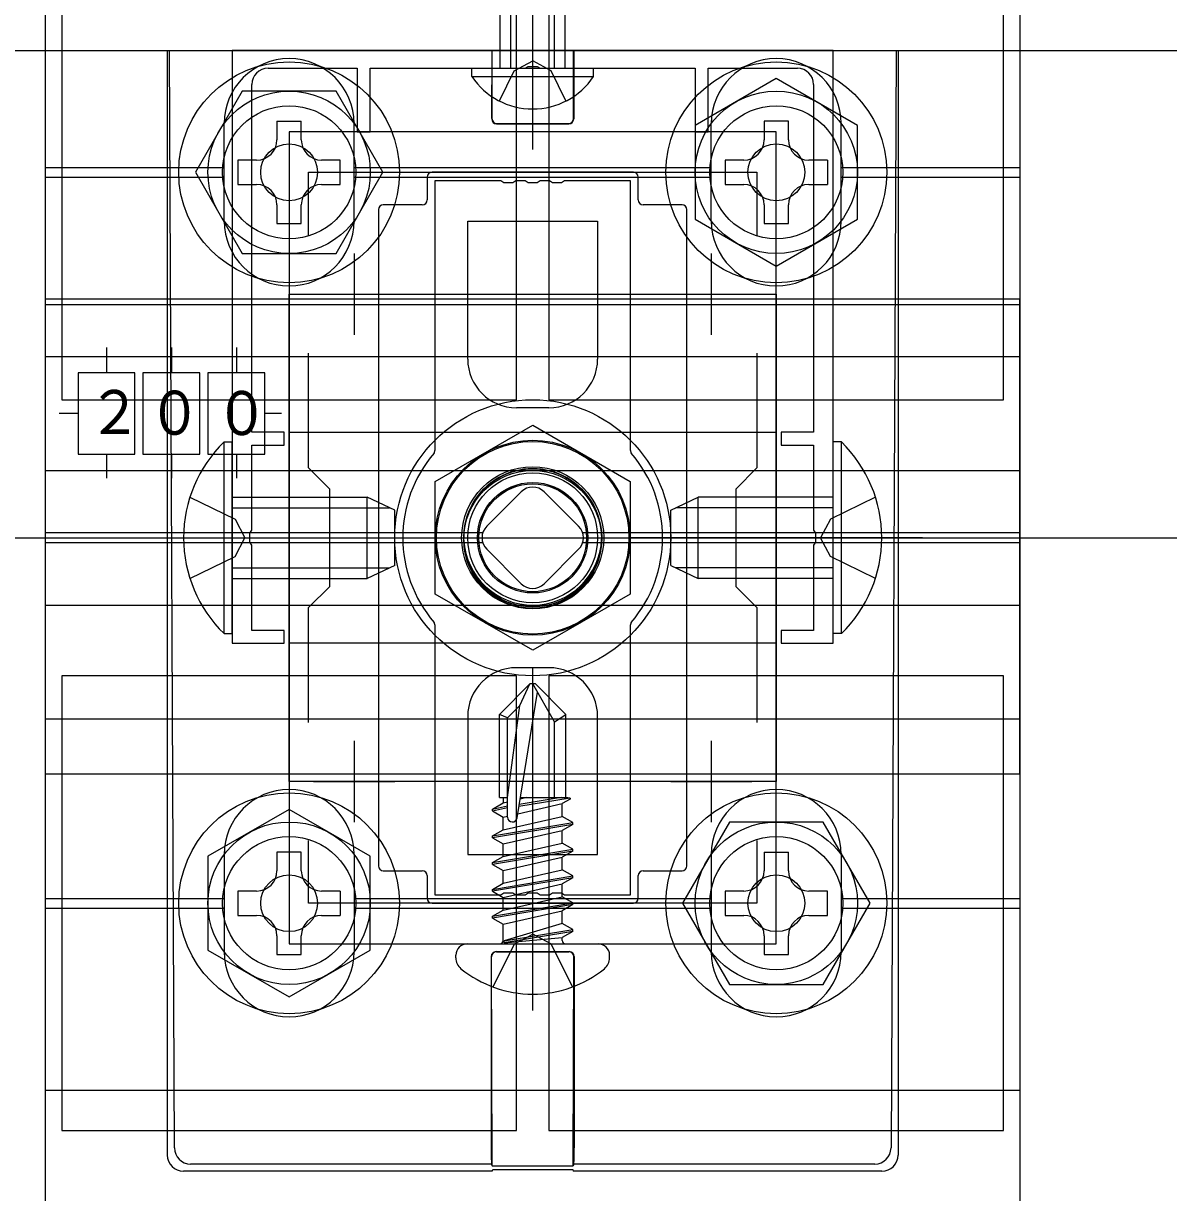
# Model space of a CAD drawing. Units: millimetres, scale not verified. Extents: x -875 to 875, y -1300 to 1292.
# Drawn here: x 365.6 to 436.2, y 827.9 to 899.9 of the extents above; entities that cross this region are included whole.
import ezdxf
from ezdxf.enums import TextEntityAlignment as Align

# ---------------------------------------------------------------- set-up
doc = ezdxf.new("R2010")
doc.units = ezdxf.units.MM
doc.header["$LTSCALE"] = 8
for name, color, linetype in [('0-2_YKK_11', 7, 'Continuous'), ('0-3_YKK_12', 2, 'Continuous'), ('0-4_YKK_13', 4, 'Continuous'), ('0-7_YSS_K', 3, 'Continuous')]:
    doc.layers.add(name, color=color, linetype=linetype)
doc.styles.add('ＭＳ ゴシック', font='')
doc.styles.get('ＭＳ ゴシック').set_extended_font_data('MS Gothic')

msp = doc.modelspace()

# ---------------------------------------------------------------- linework, layer by layer
at = {"layer": '0-2_YKK_11'}
for p, q in [((386, 885.758), (386, 880.758)), ((408, 885.758), (408, 880.758)), ((383.5, 883.258), (388.5, 883.258)), ((405.5, 883.258), (410.5, 883.258)), ((386, 855.758), (386, 850.758)), ((408, 855.758), (408, 850.758)), ((383.5, 853.258), (388.5, 853.258)), ((405.5, 853.258), (410.5, 853.258))]:
    msp.add_line(p, q, dxfattribs=at)
for points in [[(415.5, 898.258), (378.5, 898.258), (378.5, 861.758), (381.7, 861.758), (381.7, 862.558), (379.7, 862.558), (379.7, 867.8), (379.58, 867.983), (379.58, 868.533), (379.7, 868.717), (379.7, 873.958), (381.7, 873.958), (381.7, 874.758), (379.7, 874.758), (379.7, 896.158)], [(414.3, 896.158), (414.3, 874.758), (412.3, 874.758), (412.3, 873.958), (414.3, 873.958), (414.3, 868.717), (414.42, 868.533), (414.42, 867.983), (414.3, 867.8), (414.3, 862.558), (412.3, 862.558), (412.3, 861.758), (415.5, 861.758), (415.5, 898.258)], [(380.7, 897.158), (386.2, 897.158), (386.2, 893.258), (387, 893.258), (387, 897.158), (396.542, 897.158), (396.725, 897.278), (397.275, 897.278), (397.458, 897.158), (407, 897.158), (407, 893.258), (407.8, 893.258), (407.8, 897.158), (413.3, 897.158)], [(383.2, 886.892), (383.2, 890.758), (410.8, 890.758), (410.8, 886.892)], [(383.2, 856.892), (383.2, 863.958), (384.5, 865.258), (384.5, 871.258), (383.2, 872.558), (383.2, 879.625)], [(410.8, 879.625), (410.8, 872.558), (409.5, 871.258), (409.5, 865.258), (410.8, 863.958), (410.8, 856.892)], [(410.8, 849.625), (410.8, 845.758), (383.2, 845.758), (383.2, 849.625)]]:
    msp.add_lwpolyline(points, dxfattribs=at)
msp.add_lwpolyline([(382, 893.258), (382, 843.258), (412, 843.258), (412, 893.258)], close=True, dxfattribs=at)
for centre, start, end in [((380.7, 896.158), 90.00001, 179.99999), ((413.3, 896.158), 0.00001, 89.99999)]:
    msp.add_arc(centre, 1, start, end, dxfattribs=at)
at = {"layer": '0-3_YKK_12'}
msp.add_line((-283, 898.258), (742, 898.258), dxfattribs=at)
msp.add_circle((397, 868.258), 6, dxfattribs=at)
at = {"layer": '0-4_YKK_13'}
for p, q in [((397, 892.158), (397, 907.658)), ((395.654, 897.158), (395.654, 905.067)), ((398.346, 897.158), (398.346, 905.067)), ((399, 897.158), (399, 903.758)), ((374.5, 830.257), (374.5, 898.258)), ((374.934, 830.695), (374.625, 898.258)), ((394.474, 898.258), (394.474, 894.041)), ((394.492, 894.059), (394.496, 898.258)), ((399.508, 894.059), (399.504, 898.258)), ((399.526, 898.258), (399.526, 894.041)), ((419.375, 898.258), (419.066, 830.695)), ((419.5, 898.258), (419.5, 830.257)), ((393.25, 896.649), (393.25, 897.158)), ((393.25, 897.158), (400.75, 897.158)), ((378, 887.758), (378, 893.758)), ((381.25, 893.908), (381.25, 892.758)), ((381.25, 893.908), (382.75, 893.908)), ((382.75, 892.758), (382.75, 893.908)), ((386, 887.758), (386, 893.758)), ((394.774, 893.741), (399.226, 893.741)), ((394.791, 893.758), (399.209, 893.758)), ((408, 887.758), (408, 893.758)), ((412.75, 893.908), (411.25, 893.908)), ((411.25, 893.908), (411.25, 892.758)), ((412.75, 892.758), (412.75, 893.908)), ((416, 887.758), (416, 893.758)), ((378.85, 891.508), (378.85, 890.008)), ((380, 891.508), (378.85, 891.508)), ((385.15, 891.508), (384, 891.508)), ((385.15, 890.008), (385.15, 891.508)), ((410, 891.508), (408.85, 891.508)), ((415.15, 891.508), (414, 891.508)), ((415.15, 891.508), (415.15, 890.008)), ((367, 891.058), (378, 891.058)), ((367, 890.458), (378, 890.458)), ((386, 891.058), (408, 891.058)), ((386, 890.458), (408, 890.458)), ((390.5, 890.458), (390.5, 889.058)), ((403.2, 890.758), (390.8, 890.758)), ((403.5, 889.058), (403.5, 890.458)), ((416, 891.058), (427, 891.058)), ((416, 890.458), (427, 890.458)), ((378.85, 890.008), (380, 890.008)), ((384, 890.008), (385.15, 890.008)), ((414, 890.008), (415.15, 890.008)), ((381.25, 888.758), (381.25, 887.608)), ((387.5, 888.458), (387.5, 848.058)), ((390.2, 888.758), (387.8, 888.758)), ((406.2, 888.758), (403.8, 888.758)), ((406.5, 848.058), (406.5, 888.458)), ((411.25, 888.758), (411.25, 887.608)), ((412.75, 887.608), (412.75, 888.758)), ((411.25, 887.608), (412.75, 887.608)), ((427, 882.618), (427, 882.966)), ((427, 853.728), (427, 882.618)), ((370.75, 879.968), (370.75, 878.408)), ((374.75, 879.968), (374.75, 878.408)), ((378.75, 879.968), (378.75, 878.408)), ((367, 879.408), (427, 879.408)), ((398, 876.258), (396, 876.258)), ((369, 875.908), (367.829, 875.908)), ((381.535, 875.908), (380.5, 875.908)), ((378.5, 862.358), (378.5, 874.158)), ((415.5, 862.358), (415.5, 874.158)), ((370.75, 873.408), (370.75, 871.934)), ((374.75, 873.408), (374.75, 871.934)), ((378.75, 873.408), (378.75, 871.934)), ((367, 872.408), (427, 872.408)), ((394.172, 868.965), (396.293, 871.087)), ((397.707, 871.087), (399.828, 868.965)), ((378.5, 870.758), (386.8, 870.758)), ((388.5, 869.958), (386.8, 870.758)), ((405.5, 869.958), (407.2, 870.758)), ((415.5, 870.758), (407.2, 870.758)), ((378.5, 870.104), (388.19, 870.104)), ((388.5, 866.558), (388.5, 869.958)), ((405.5, 866.558), (405.5, 869.958)), ((415.5, 870.104), (405.81, 870.104)), ((393.925, 868.558), (367, 868.558)), ((373, 868.258), (391, 868.258)), ((427, 868.558), (400.075, 868.558)), ((421, 868.258), (403, 868.258)), ((367, 867.958), (393.925, 867.958)), ((396.293, 865.43), (394.172, 867.551)), ((399.828, 867.551), (397.707, 865.43)), ((400.075, 867.958), (427, 867.958)), ((378.5, 866.413), (388.19, 866.413)), ((388.5, 866.558), (386.8, 865.758)), ((405.5, 866.558), (407.2, 865.758)), ((415.5, 866.413), (405.81, 866.413)), ((367, 864.108), (427, 864.108)), ((377.991, 862.358), (378.5, 862.358)), ((416.009, 862.358), (415.5, 862.358)), ((398, 860.258), (396, 860.258)), ((397, 839.158), (397, 860.26)), ((396.825, 859.258), (394.95, 857.383)), ((396.207, 857.933), (396.825, 859.258)), ((397.175, 859.258), (396.825, 859.258)), ((398.35, 856.92), (397, 859.258)), ((397.175, 859.258), (399.05, 857.383)), ((396.035, 851.006), (397.289, 858.757)), ((394.95, 852.258), (394.95, 857.383)), ((395.45, 857.176), (394.95, 857.383)), ((395.45, 852.258), (396.207, 857.933)), ((399.05, 852.258), (399.05, 857.383)), ((367, 857.108), (427, 857.108)), ((367, 853.728), (427, 853.728)), ((394.528, 851.555), (395.176, 851.929)), ((394.528, 851.555), (395.45, 851.763)), ((394.528, 851.437), (395.45, 851.645)), ((394.95, 852.258), (395.45, 852.258)), ((395.176, 852.258), (395.176, 851.929)), ((395.176, 851.929), (395.45, 851.991)), ((396.077, 851.267), (398.824, 851.887)), ((399.311, 852.234), (396.149, 851.707)), ((398.749, 852.258), (396.168, 851.828)), ((396.636, 852.258), (396.223, 852.165)), ((396.238, 852.258), (399.05, 852.258)), ((399.311, 852.168), (398.824, 851.887)), ((398.824, 851.105), (398.824, 851.887)), ((399.311, 852.234), (399.05, 852.258)), ((399.311, 852.234), (399.311, 852.234)), ((399.311, 852.234), (399.311, 852.168)), ((394.528, 851.437), (394.528, 851.555)), ((394.528, 851.437), (395.176, 851.063)), ((395.176, 851.063), (395.45, 851.125)), ((395.176, 850.281), (398.824, 851.105)), ((395.176, 850.281), (395.176, 851.063)), ((399.472, 850.731), (398.824, 851.105)), ((394.528, 849.907), (399.472, 850.731)), ((399.472, 850.613), (394.528, 849.789)), ((394.528, 849.907), (395.176, 850.281)), ((395.176, 849.416), (398.824, 850.24)), ((399.472, 850.613), (398.824, 850.24)), ((398.824, 849.457), (398.824, 850.24)), ((399.472, 850.613), (399.472, 850.731)), ((394.528, 849.789), (394.528, 849.907)), ((394.528, 849.789), (395.176, 849.416)), ((395.176, 848.633), (398.824, 849.457)), ((395.176, 848.633), (395.176, 849.416)), ((399.472, 849.083), (398.824, 849.457)), ((378, 848.758), (378, 842.758)), ((382.75, 848.908), (381.25, 848.908)), ((381.25, 848.908), (381.25, 847.758)), ((382.75, 847.758), (382.75, 848.908)), ((386, 848.758), (386, 842.758)), ((394.528, 848.259), (399.472, 849.083)), ((399.472, 848.965), (394.528, 848.141)), ((399.472, 848.965), (398.824, 848.592)), ((399.472, 848.965), (399.472, 849.083)), ((408, 848.758), (408, 842.758)), ((411.25, 848.908), (411.25, 847.758)), ((411.25, 848.908), (412.75, 848.908)), ((412.75, 847.758), (412.75, 848.908)), ((416, 848.758), (416, 842.758)), ((394.528, 848.259), (395.176, 848.633)), ((394.528, 848.141), (394.528, 848.259)), ((394.528, 848.141), (395.176, 847.768)), ((395.176, 847.768), (398.824, 848.592)), ((398.824, 847.809), (398.824, 848.592)), ((387.8, 847.758), (390.2, 847.758)), ((390.5, 847.458), (390.5, 846.058)), ((394.528, 846.611), (399.472, 847.435)), ((399.472, 847.318), (394.528, 846.494)), ((395.176, 846.985), (398.824, 847.809)), ((395.176, 846.985), (395.176, 847.768)), ((399.472, 847.435), (398.824, 847.809)), ((399.472, 847.318), (398.824, 846.944)), ((399.472, 847.318), (399.472, 847.435)), ((403.5, 846.058), (403.5, 847.458)), ((403.8, 847.758), (406.2, 847.758)), ((394.528, 846.611), (395.176, 846.985)), ((394.528, 846.494), (394.528, 846.611)), ((395.176, 846.12), (398.824, 846.944)), ((398.824, 846.161), (398.824, 846.944)), ((367, 846.058), (378, 846.058)), ((380, 846.508), (378.85, 846.508)), ((385.15, 846.508), (384, 846.508)), ((385.15, 846.508), (385.15, 845.008)), ((386, 846.058), (408, 846.058)), ((394.528, 846.494), (395.176, 846.12)), ((395.176, 845.337), (398.824, 846.161)), ((395.176, 845.337), (395.176, 846.12)), ((408.85, 846.508), (408.85, 845.008)), ((410, 846.508), (408.85, 846.508)), ((415.15, 846.508), (414, 846.508)), ((415.15, 845.008), (415.15, 846.508)), ((416, 846.058), (427, 846.058)), ((367, 845.458), (378, 845.458)), ((386, 845.458), (408, 845.458)), ((390.8, 845.758), (403.2, 845.758)), ((399.472, 845.67), (394.528, 844.846)), ((394.528, 844.963), (395.176, 845.337)), ((395.176, 844.472), (398.824, 845.296)), ((399.472, 845.67), (398.824, 845.296)), ((398.824, 844.513), (398.824, 845.296)), ((399.472, 845.67), (399.472, 845.787)), ((416, 845.458), (427, 845.458)), ((384, 845.008), (385.15, 845.008)), ((394.528, 844.846), (394.528, 844.963)), ((394.528, 844.846), (395.176, 844.472)), ((395.176, 843.458), (395.176, 844.472)), ((398.824, 844.513), (395.234, 843.433)), ((408.85, 845.008), (410, 845.008)), ((414, 845.008), (415.15, 845.008)), ((381.25, 843.758), (381.25, 842.608)), ((382.75, 842.608), (382.75, 843.758)), ((395.234, 843.433), (399.472, 844.14)), ((399.472, 844.022), (395.234, 843.316)), ((395.234, 843.316), (398.824, 843.648)), ((395.875, 843.258), (397, 843.857)), ((398.125, 843.258), (397, 843.857)), ((399.472, 844.022), (398.824, 843.648)), ((398.824, 843.458), (398.824, 843.648)), ((399.472, 844.022), (399.472, 844.14)), ((411.25, 843.758), (411.25, 842.608)), ((392.965, 843.258), (401.035, 843.258)), ((395.875, 843.258), (394.55, 840.601)), ((395.234, 843.316), (395.234, 843.433)), ((398.125, 843.258), (399.45, 840.601)), ((381.25, 842.608), (382.75, 842.608)), ((392.265, 842.396), (392.265, 842.558)), ((394.448, 842.476), (394.448, 830.699)), ((394.499, 829.596), (394.466, 842.458)), ((394.748, 842.776), (399.252, 842.776)), ((394.765, 842.758), (399.235, 842.758)), ((399.552, 842.476), (399.552, 830.699)), ((401.735, 842.396), (401.735, 842.558)), ((367, 834.258), (427, 834.258)), ((394.5, 829.258), (375.494, 829.258)), ((394.464, 829.701), (375.933, 829.701)), ((394.464, 829.701), (394.499, 829.596)), ((394.499, 829.596), (399.501, 829.596)), ((394.5, 829.258), (394.535, 829.364)), ((394.535, 829.364), (399.465, 829.364)), ((399.465, 829.364), (399.5, 829.258)), ((418.506, 829.258), (399.5, 829.258)), ((418.067, 829.701), (399.536, 829.701))]:
    msp.add_line(p, q, dxfattribs=at)
for points in [[(427, 966.958), (427, 769.558), (367, 769.558), (367, 966.958)], [(368, 876.758), (396, 876.758), (396, 904.758), (368, 904.758)], [(398, 876.758), (426, 876.758), (426, 904.758), (398, 904.758)], [(417, 893.645), (412, 896.532), (407, 893.645), (407, 887.872), (412, 884.985), (417, 887.872)], [(379.113, 895.758), (376.226, 890.758), (379.113, 885.758), (384.887, 885.758), (387.774, 890.758), (384.887, 895.758)], [(412, 883.258), (412, 853.258), (382, 853.258), (382, 883.258)], [(369, 873.408), (372.5, 873.408), (372.5, 878.408), (369, 878.408)], [(373, 873.408), (376.5, 873.408), (376.5, 878.408), (373, 878.408)], [(377, 873.408), (380.5, 873.408), (380.5, 878.408), (377, 878.408)], [(382, 861.758), (382, 874.758), (412, 874.758), (412, 861.758)], [(391, 871.722), (397, 875.187), (403, 871.722), (403, 864.794), (397, 861.33), (391, 864.794)], [(368, 831.758), (396, 831.758), (396, 859.758), (368, 859.758)], [(398, 831.758), (426, 831.758), (426, 859.758), (398, 859.758)], [(387, 848.645), (382, 851.532), (377, 848.645), (377, 842.872), (382, 839.985), (387, 842.872)], [(409.113, 850.758), (406.226, 845.758), (409.113, 840.758), (414.887, 840.758), (417.774, 845.758), (414.887, 850.758)]]:
    msp.add_lwpolyline(points, close=True, dxfattribs=at)
for points in [[(395, 897.158), (395, 903.758), (399, 903.758)], [(393.25, 896.649), (400.75, 896.649), (400.75, 897.158)], [(394.95, 895.149), (395.855, 897.005), (397, 897.613)], [(399.05, 895.149), (398.145, 897.005), (397, 897.613)], [(408.85, 891.508), (408.85, 890.008), (410, 890.008)], [(390.928, 873.467), (391, 873.662), (391, 890.258), (395.042, 890.258), (395.225, 890.138), (395.775, 890.138), (395.958, 890.258), (396.542, 890.258), (396.725, 890.138), (397.275, 890.138), (397.458, 890.258), (398.042, 890.258), (398.225, 890.138), (398.775, 890.138), (398.958, 890.258), (403, 890.258)], [(403, 890.258), (403, 873.662), (403.072, 873.467)], [(381.25, 887.608), (382.75, 887.608), (382.75, 888.758)], [(393, 879.258), (393, 887.758), (401, 887.758), (401, 879.258)], [(367, 882.618), (367, 882.966), (427, 882.966)], [(367, 853.728), (367, 882.618), (427, 882.618)], [(377.991, 862.358), (377.991, 874.158), (378.5, 874.158)], [(416.009, 862.358), (416.009, 874.158), (415.5, 874.158)], [(375.889, 870.758), (378.667, 869.403), (379.276, 868.258)], [(378.5, 865.758), (386.8, 865.758), (386.8, 870.758)], [(415.5, 865.758), (407.2, 865.758), (407.2, 870.758)], [(418.111, 870.758), (415.333, 869.403), (414.724, 868.258)], [(375.889, 865.758), (378.667, 867.113), (379.276, 868.258)], [(418.111, 865.758), (415.333, 867.113), (414.724, 868.258)], [(403.072, 863.05), (403, 862.855), (403, 846.258), (398.958, 846.258), (398.775, 846.378), (398.225, 846.378), (398.042, 846.258), (397.458, 846.258), (397.275, 846.378), (396.725, 846.378), (396.542, 846.258), (395.958, 846.258), (395.775, 846.378), (395.225, 846.378), (395.042, 846.258), (391, 846.258), (391, 862.855), (390.928, 863.05)], [(395.45, 851.053), (395.45, 857.176), (396.207, 857.933)], [(398.35, 852.258), (398.35, 856.92), (399.05, 857.383)], [(393, 857.258), (393, 848.758), (401, 848.758), (401, 857.258)], [(378.85, 846.508), (378.85, 845.008), (380, 845.008)], [(394.528, 844.963), (399.472, 845.787), (398.824, 846.161)], [(399.472, 844.022), (399.472, 844.14), (398.824, 844.513)], [(411.25, 842.608), (412.75, 842.608), (412.75, 843.758)], [(399.536, 829.701), (399.501, 829.596), (399.534, 842.458)]]:
    msp.add_lwpolyline(points, dxfattribs=at)
for centre, radius in [((382, 890.758), 6.8), ((412, 890.758), 6.8), ((382, 890.758), 5), ((412, 890.758), 5), ((382, 890.758), 4.1), ((412, 890.758), 4.1), ((382, 890.758), 1.75), ((412, 890.758), 1.75), ((397, 868.258), 8.5), ((397, 868.258), 8.5), ((397, 868.258), 5.928), ((397, 868.258), 4.375), ((397, 868.258), 4.25), ((397, 868.258), 4.25), ((397, 868.162), 4.245), ((397, 868.258), 4), ((397, 868.258), 4), ((397, 868.258), 4), ((397, 868.258), 3.4), ((397, 868.258), 3.324), ((397, 868.258), 3.32), ((382, 845.758), 6.8), ((412, 845.758), 6.8), ((382, 845.758), 5), ((412, 845.758), 5), ((382, 845.758), 4.1), ((412, 845.758), 4.1), ((382, 845.758), 1.75), ((412, 845.758), 1.75)]:
    msp.add_circle(centre, radius, dxfattribs=at)
for centre, radius, start, end in [((382, 893.758), 4, 0, 180), ((412, 893.758), 4, 0, 180), ((397, 899.185), 4.527, 214.06671, 325.93329), ((380, 892.758), 1.25, 270, 0), ((384, 892.758), 1.25, 180, 270), ((410, 892.758), 1.25, 270, 0), ((414, 892.758), 1.25, 180, 270), ((380, 888.758), 1.25, 0, 90), ((384, 888.758), 1.25, 90, 180), ((410, 888.758), 1.25, 0, 90), ((414, 888.758), 1.25, 90, 180), ((382, 887.758), 4, 180, 0), ((412, 887.758), 4, 180, 0), ((396, 879.258), 3, 180.00001, 269.99999), ((398, 879.258), 3, 270.00001, 359.99999), ((383.732, 868.258), 8.232, 134.2189, 225.7811), ((410.268, 868.258), 8.232, 314.2189, 45.7811), ((397, 868.258), 8, 139.3793, 220.6207), ((397, 868.258), 8, 319.3793, 40.6207), ((397, 868.258), 4.25, 359.99999, 180.00001), ((397, 870.38), 1, 45, 135), ((394.879, 868.258), 1, 135, 225), ((399.121, 868.258), 1, 315, 45), ((396.999, 868.36), 4.25, 183.27666, 357.50585), ((397, 866.137), 1, 225, 315), ((396, 857.258), 3, 90.00001, 179.99999), ((398, 857.258), 3, 0.00001, 89.99999), ((382, 848.758), 4, 0, 180), ((412, 848.758), 4, 0, 180), ((395.744, 851.053), 0.294, 180, 270), ((395.744, 851.053), 0.294, 270, 350.8071), ((380, 847.758), 1.25, 270, 0), ((384, 847.758), 1.25, 180, 270), ((410, 847.758), 1.25, 270, 0), ((414, 847.758), 1.25, 180, 270), ((380, 843.758), 1.25, 0, 90), ((384, 843.758), 1.25, 90, 180), ((410, 843.758), 1.25, 0, 90), ((414, 843.758), 1.25, 90, 180), ((392.965, 842.558), 0.7, 90, 180), ((394.976, 843.458), 0.2, 270, 360), ((399.024, 843.458), 0.2, 180, 270), ((401.035, 842.558), 0.7, 0, 90), ((382, 842.758), 4, 180, 0), ((393.127, 842.396), 0.862, 180, 230.87645), ((400.873, 842.396), 0.862, 309.12355, 0), ((412, 842.758), 4, 180, 0), ((397, 847.158), 7, 230.87645, 270), ((397, 847.158), 7, 270, 309.12355), ((375.936, 830.702), 1.002, 180.44387, 269.81844), ((418.064, 830.702), 1.002, 270.18156, 359.55613)]:
    msp.add_arc(centre, radius, start, end, dxfattribs=at)
for centre, major_axis, ratio, start_param, end_param in [((394.774, 894.041), (-0.212, -0.212), 0.999695, 5.497939, 7.068431), ((394.792, 894.059), (0.133, 0.27), 0.998319, 2.027626, 3.598118), ((399.208, 894.059), (-0.133, 0.27), 0.998319, 2.685067, 4.255559), ((399.226, 894.041), (0.212, -0.212), 0.999695, 5.497939, 7.068431), ((390.8, 890.458), (-0.212, 0.212), 0.999695, 5.497939, 7.068431), ((403.2, 890.458), (0.212, 0.212), 0.999695, 5.497939, 7.068431), ((390.2, 889.058), (0.212, -0.212), 0.999695, 5.497939, 7.068431), ((403.8, 889.058), (-0.212, -0.212), 0.999695, 5.497939, 7.068431), ((387.8, 888.458), (-0.212, 0.212), 0.999695, 5.497939, 7.068431), ((406.2, 888.458), (0.212, 0.212), 0.999695, 5.497939, 7.068431), ((387.8, 848.058), (-0.212, -0.212), 0.999695, 5.497939, 7.068431), ((406.2, 848.058), (0.212, -0.212), 0.999695, 5.497939, 7.068431), ((390.2, 847.458), (0.212, 0.212), 0.999695, 5.497939, 7.068431), ((403.8, 847.458), (-0.212, 0.212), 0.999695, 5.497939, 7.068431), ((390.8, 846.058), (-0.212, -0.212), 0.999695, 5.497939, 7.068431), ((403.2, 846.058), (0.212, -0.212), 0.999695, 5.497939, 7.068431), ((394.748, 842.476), (0.212, -0.212), 0.999695, 2.356347, 3.926839), ((394.766, 842.458), (-0.123, 0.275), 0.996125, 5.863502, 7.433993), ((399.234, 842.458), (0.123, 0.275), 0.996125, 5.132377, 6.702869), ((399.252, 842.476), (-0.212, -0.212), 0.999695, 2.356347, 3.926839), ((394.465, 830.699), (0, 1), 0.017455, 1.570796, 3.089233), ((399.535, 830.699), (0, 1), 0.017455, 3.193953, 4.712389), ((375.501, 830.264), (0.487, 0.883), 0.991424, 2.078413, 3.641926), ((418.499, 830.264), (-0.487, 0.883), 0.991424, 2.641259, 4.204772)]:
    msp.add_ellipse(centre, major_axis=major_axis, ratio=ratio, start_param=start_param, end_param=end_param, dxfattribs=at)
at = {"layer": '0-7_YSS_K'}
msp.add_line((-203, 868.258), (791.228, 868.258), dxfattribs=at)

# ---------------------------------------------------------------- texts
at = {"layer": '0-4_YKK_13', "style": 'ＭＳ ゴシック', "width": 0.9}
for s, p in [('２', (369.594, 873.827)), ('０', (373.283, 873.787)), ('０', (377.42, 873.768))]:
    msp.add_text(s, height=2.711, dxfattribs=at).set_placement(p, align=Align.BOTTOM_LEFT)

doc.saveas('drawing.dxf')
